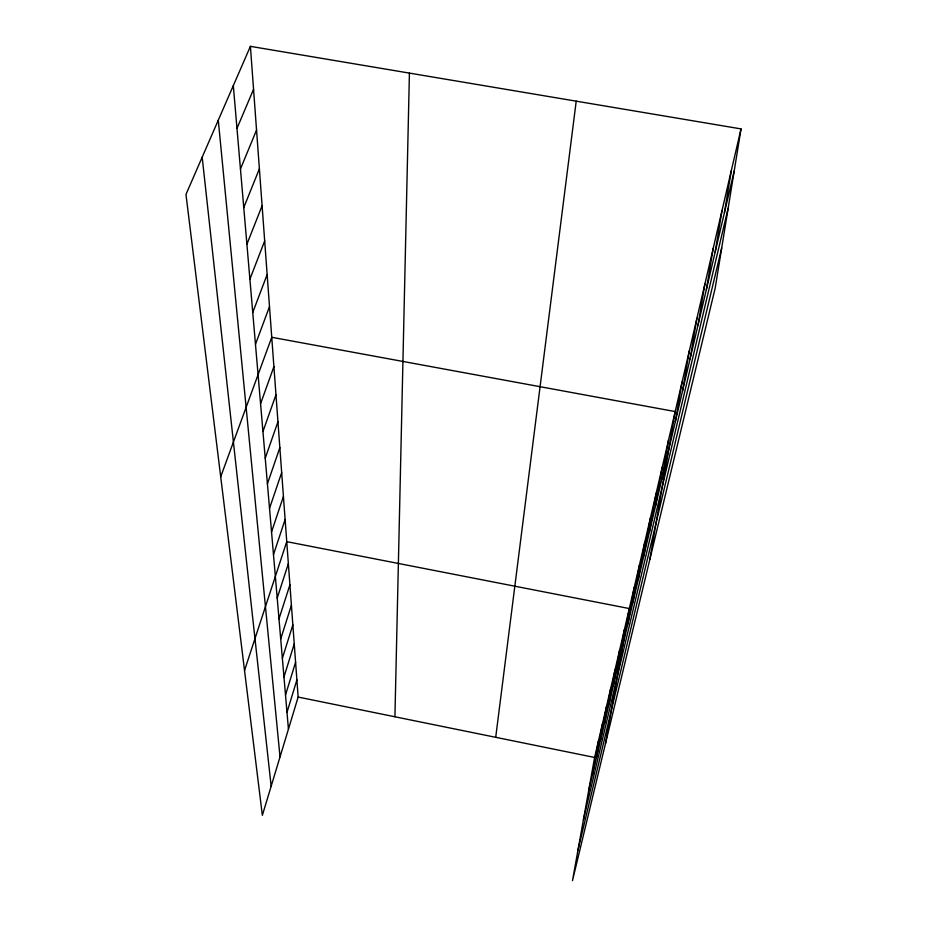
<?xml version="1.0" encoding="UTF-8"?>
<svg xmlns="http://www.w3.org/2000/svg" width="927" height="927" viewBox="0 0 927 927"><rect width="100%" height="100%" fill="white"/><g stroke="black" fill="none" stroke-linecap="round" stroke-linejoin="round"><path stroke-width="1.39" d="M394.925 716.78L409.421 73.106M495.713 737.313L576.212 101.17M741.032 128.899L715.181 288.158L572.48 880.65L594.613 757.463L741.032 128.899L250.406 46.35L185.968 194.438L262.353 815.32L298.146 697.058L250.406 46.35M724.416 212.7L731.276 170.788M715.146 252.144L722.029 210.51M698.008 325.099L704.879 284.114M706.362 289.56L713.245 248.239M682.504 391.113L689.34 350.823M690.07 358.911L696.93 318.262M675.296 421.82L682.098 381.901M655.54 505.91L662.249 467.138M661.832 479.132L668.576 439.966M649.862 559.352L675.192 411.576L271.75 337.289L220.707 476.779M643.744 556.142L650.36 518.147M649.514 531.565L656.177 493.176M605.458 743.709L629.306 608.552L286.744 541.658L244.531 670.488M627.788 624.08L634.265 587.255M632.898 602.341L639.421 565.122M638.205 579.711L644.786 542.11M604.485 723.28L610.708 688.402M608.83 704.798L615.099 669.537M613.338 685.621L619.653 649.978M618.008 665.702L624.392 629.665M592.376 774.845L598.436 741.09M596.27 758.263L602.376 724.138M600.302 741.09L606.467 706.583M588.622 790.858L734.196 171.066M583.407 819.816L728.158 208.227M577.927 850.337L721.693 248.007M286.999 712.33L296.895 679.931M285.516 694.949L295.597 662.214M283.975 676.942L294.253 643.883M282.376 658.286L292.851 624.891M280.719 638.946L291.414 605.215M278.992 618.888L289.908 584.81M277.208 598.054L288.355 563.639M273.488 554.589L285.122 519.502M271.541 531.913L283.43 496.49M269.525 508.32L281.681 472.573M267.428 483.778L279.85 447.683M265.238 458.205L277.949 421.785M262.944 431.542L275.968 394.798M260.568 403.72L273.905 366.663M255.47 344.276L269.502 306.617M252.747 312.492L267.15 274.531M249.896 279.178L264.682 240.939M246.906 244.241L262.098 205.748M243.766 207.567L259.386 168.83M240.464 169.004L256.547 130.058M236.976 128.413L253.558 89.282M298.146 697.058L594.613 757.463M202.179 157.173L271.159 786.235M218.274 120.197L280.024 756.942M233.314 85.62L288.436 729.132"/></g></svg>
